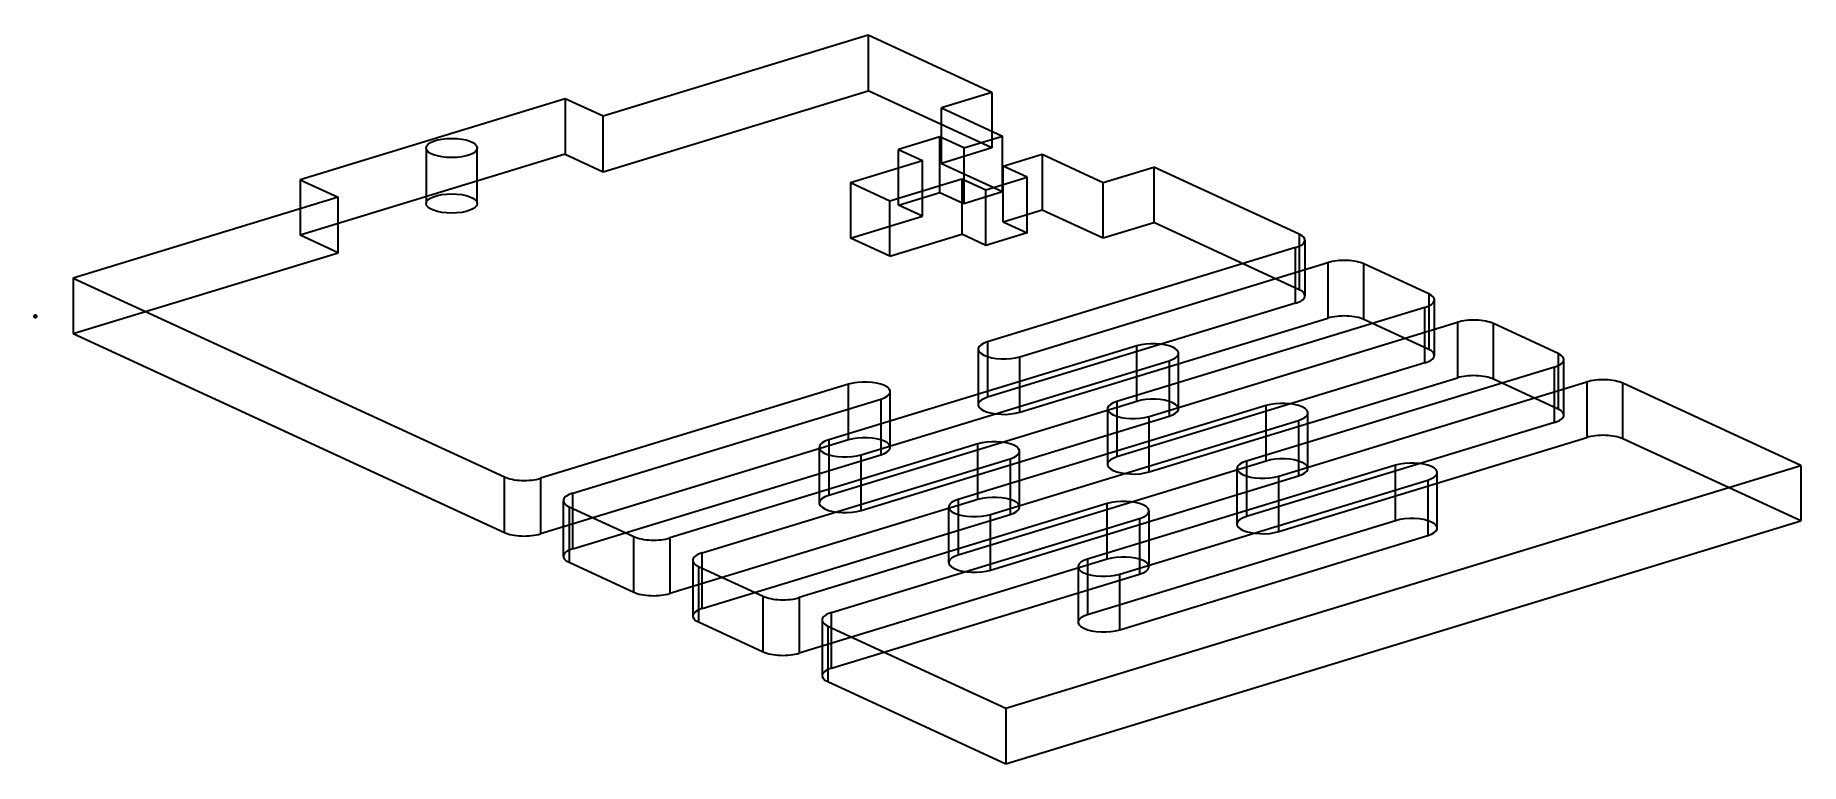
# Model space of a CAD drawing. Header units: inches. Extents: x 0 to 3.44, y -0.87 to 0.55.
import ezdxf

# ---------------------------------------------------------------- set-up
doc = ezdxf.new("R2010")
doc.units = ezdxf.units.IN
doc.header["$MEASUREMENT"] = 0
doc.layers.add('1', color=7, linetype='Continuous', true_color=0xffffff)
doc.layers.add('61', color=7, linetype='Continuous', true_color=0xffffff)

msp = doc.modelspace()

# ---------------------------------------------------------------- linework, layer by layer
at = {"layer": '1', "color": 252, "linetype": 'Continuous', "lineweight": 35}
for p, q in [((1.625062, 0.548318), (1.107992, 0.390337)), ((1.625062, 0.548318), (1.625062, 0.439876)), ((1.866819, 0.436797), (1.625062, 0.548318)), ((1.034139, 0.424404), (0.51707, 0.266423)), ((1.034139, 0.424404), (1.034139, 0.315962)), ((1.107992, 0.390337), (1.034139, 0.424404)), ((1.107992, 0.281895), (1.625062, 0.439876)), ((1.866819, 0.328355), (1.625062, 0.439876)), ((1.866819, 0.436797), (1.768317, 0.406702)), ((1.866819, 0.436797), (1.866819, 0.328355)), ((1.107992, 0.281895), (1.107992, 0.390337)), ((1.768317, 0.29826), (1.768317, 0.406702)), ((1.768317, 0.406702), (1.887617, 0.351669)), ((1.764898, 0.349993), (1.684235, 0.325348)), ((1.811608, 0.328446), (1.764898, 0.349993)), ((1.764898, 0.241551), (1.764898, 0.349993)), ((1.811608, 0.328446), (1.887617, 0.351669)), ((1.887617, 0.243227), (1.887617, 0.351669)), ((1.034139, 0.315962), (0.51707, 0.157981)), ((0.762531, 0.32838), (0.762531, 0.219938)), ((0.862531, 0.219938), (0.862531, 0.32838)), ((1.034139, 0.315962), (1.107992, 0.281895)), ((1.684235, 0.325348), (1.730945, 0.303801)), ((1.684235, 0.216906), (1.684235, 0.325348)), ((1.866819, 0.328355), (1.768317, 0.29826)), ((1.811608, 0.328446), (1.811608, 0.220004)), ((1.888617, 0.292922), (1.964626, 0.316146)), ((1.964626, 0.316146), (1.964626, 0.207704)), ((1.964626, 0.316146), (2.083926, 0.261113)), ((1.590561, 0.260909), (1.730945, 0.303801)), ((1.730945, 0.195359), (1.730945, 0.303801)), ((1.768317, 0.29826), (1.887617, 0.243227)), ((1.888617, 0.18448), (1.888617, 0.292922)), ((1.935327, 0.271375), (1.888617, 0.292922)), ((2.083926, 0.261113), (2.182428, 0.291209)), ((2.466477, 0.160179), (2.182428, 0.291209)), ((2.182428, 0.291209), (2.182428, 0.182767)), ((0.51707, 0.266423), (0.590922, 0.232356)), ((0.51707, 0.266423), (0.51707, 0.157981)), ((1.590561, 0.260909), (1.590561, 0.152467)), ((1.590561, 0.260909), (1.66757, 0.225386)), ((1.66757, 0.225386), (1.807954, 0.268277)), ((1.684235, 0.216906), (1.764898, 0.241551)), ((1.764898, 0.241551), (1.811608, 0.220004)), ((1.807954, 0.268277), (1.854664, 0.24673)), ((1.807954, 0.268277), (1.807954, 0.159835)), ((1.811608, 0.220004), (1.887617, 0.243227)), ((1.854664, 0.24673), (1.935327, 0.271375)), ((1.854664, 0.138288), (1.854664, 0.24673)), ((1.935327, 0.162933), (1.935327, 0.271375)), ((2.083926, 0.152671), (2.083926, 0.261113)), ((0.590922, 0.232356), (0.073853, 0.074374)), ((0.590922, 0.123913), (0.590922, 0.232356)), ((1.66757, 0.116943), (1.66757, 0.225386)), ((1.730945, 0.195359), (1.684235, 0.216906)), ((1.888617, 0.18448), (1.964626, 0.207704)), ((1.964626, 0.207704), (2.083926, 0.152671)), ((1.590561, 0.152467), (1.730945, 0.195359)), ((1.888617, 0.18448), (1.935327, 0.162933)), ((2.083926, 0.152671), (2.182428, 0.182767)), ((2.466477, 0.051737), (2.182428, 0.182767)), ((0.590922, 0.123913), (0.51707, 0.157981)), ((1.66757, 0.116943), (1.590561, 0.152467)), ((1.66757, 0.116943), (1.807954, 0.159835)), ((1.854664, 0.138288), (1.807954, 0.159835)), ((1.935327, 0.162933), (1.854664, 0.138288)), ((2.466477, 0.160179), (2.466477, 0.051737)), ((2.477697, 0.039888), (2.477697, 0.148331)), ((0.073853, -0.034068), (0.590922, 0.123913)), ((2.459258, 0.133772), (1.858164, -0.049881)), ((1.921286, -0.078999), (2.522379, 0.104654)), ((2.459258, 0.02533), (2.459258, 0.133772)), ((2.522379, 0.104654), (2.522379, -0.003788)), ((0.073853, 0.074374), (0.073853, -0.034068)), ((0.073853, 0.074374), (0.915268, -0.313764)), ((2.592721, -0.006498), (2.592721, 0.101944)), ((2.718964, 0.043708), (2.592721, 0.101944)), ((2.718964, 0.043708), (2.718964, -0.064734)), ((2.459258, 0.02533), (1.858164, -0.158323)), ((2.711745, 0.017301), (2.110652, -0.166352)), ((2.711745, -0.091141), (2.711745, 0.017301)), ((2.730184, -0.076582), (2.730184, 0.03186)), ((0.073853, -0.034068), (0.915268, -0.422206)), ((1.921286, -0.187441), (2.522379, -0.003788)), ((2.173774, -0.19547), (2.774867, -0.011817)), ((2.718964, -0.064734), (2.592721, -0.006498)), ((2.774867, -0.011817), (2.774867, -0.120259)), ((2.971452, -0.072762), (2.845208, -0.014527)), ((2.845208, -0.122969), (2.845208, -0.014527)), ((2.149224, -0.05776), (1.54813, -0.241413)), ((1.839725, -0.06444), (1.839725, -0.172882)), ((1.858164, -0.049881), (1.858164, -0.158323)), ((2.149224, -0.166202), (2.149224, -0.05776)), ((1.611252, -0.270531), (2.212346, -0.086878)), ((1.921286, -0.187441), (1.921286, -0.078999)), ((2.711745, -0.091141), (2.110652, -0.274794)), ((2.212346, -0.086878), (2.212346, -0.19532)), ((2.230785, -0.180761), (2.230785, -0.072319)), ((2.964233, -0.09917), (2.363139, -0.282823)), ((2.964233, -0.207612), (2.964233, -0.09917)), ((2.971452, -0.072762), (2.971452, -0.181204)), ((2.982672, -0.193053), (2.982672, -0.084611)), ((1.586702, -0.132822), (0.985609, -0.316475)), ((1.586702, -0.241264), (1.586702, -0.132822)), ((2.173774, -0.303912), (2.774867, -0.120259)), ((2.426261, -0.311941), (3.027355, -0.128288)), ((2.971452, -0.181204), (2.845208, -0.122969)), ((3.027355, -0.128288), (3.027355, -0.23673)), ((3.444866, -0.291145), (3.097696, -0.130998)), ((3.097696, -0.23944), (3.097696, -0.130998)), ((1.048731, -0.345592), (1.649824, -0.161939)), ((2.149224, -0.166202), (1.54813, -0.349855)), ((1.649824, -0.161939), (1.649824, -0.270381)), ((1.668263, -0.255822), (1.668263, -0.14738)), ((2.110652, -0.166352), (2.110652, -0.274794)), ((1.611252, -0.378973), (2.212346, -0.19532)), ((2.401711, -0.174231), (1.800618, -0.357884)), ((1.86374, -0.387002), (2.464833, -0.203349)), ((2.092213, -0.180911), (2.092213, -0.289353)), ((2.173774, -0.303912), (2.173774, -0.19547)), ((2.401711, -0.282673), (2.401711, -0.174231)), ((2.464833, -0.203349), (2.464833, -0.311791)), ((2.483272, -0.297232), (2.483272, -0.18879)), ((2.964233, -0.207612), (2.363139, -0.391265)), ((2.426261, -0.420383), (3.027355, -0.23673)), ((3.444866, -0.399587), (3.097696, -0.23944)), ((1.586702, -0.241264), (0.985609, -0.424917)), ((1.048731, -0.454034), (1.649824, -0.270381)), ((1.83919, -0.249292), (1.238096, -0.432945)), ((1.529691, -0.255972), (1.529691, -0.364414)), ((1.54813, -0.241413), (1.54813, -0.349855)), ((1.611252, -0.378973), (1.611252, -0.270531)), ((1.83919, -0.357734), (1.83919, -0.249292)), ((1.920751, -0.372293), (1.920751, -0.263851)), ((1.301218, -0.462063), (1.902312, -0.27841)), ((2.401711, -0.282673), (1.800618, -0.466326)), ((1.893657, -0.765089), (3.444866, -0.291145)), ((1.902312, -0.27841), (1.902312, -0.386852)), ((2.654199, -0.290702), (2.053105, -0.474355)), ((2.3447, -0.297382), (2.3447, -0.405824)), ((2.363139, -0.282823), (2.363139, -0.391265)), ((2.654199, -0.399144), (2.654199, -0.290702)), ((2.73576, -0.413703), (2.73576, -0.305261)), ((3.444866, -0.291145), (3.444866, -0.399587)), ((0.915268, -0.422206), (0.915268, -0.313764)), ((0.985609, -0.316475), (0.985609, -0.424917)), ((1.86374, -0.495444), (2.464833, -0.311791)), ((2.116227, -0.503473), (2.717321, -0.31982)), ((2.426261, -0.420383), (2.426261, -0.311941)), ((2.717321, -0.31982), (2.717321, -0.428262)), ((1.030292, -0.360151), (1.030292, -0.468593)), ((1.041511, -0.372), (1.041511, -0.480442)), ((1.041511, -0.372), (1.167755, -0.430235)), ((1.048731, -0.454034), (1.048731, -0.345592)), ((1.83919, -0.357734), (1.238096, -0.541387)), ((2.091678, -0.365763), (1.490584, -0.549416)), ((1.782179, -0.372443), (1.782179, -0.480885)), ((1.800618, -0.357884), (1.800618, -0.466326)), ((2.091678, -0.474205), (2.091678, -0.365763)), ((1.301218, -0.570505), (1.902312, -0.386852)), ((1.553706, -0.578534), (2.1548, -0.394881)), ((1.86374, -0.495444), (1.86374, -0.387002)), ((1.893657, -0.873531), (3.444866, -0.399587)), ((2.654199, -0.399144), (2.053105, -0.582797)), ((2.1548, -0.394881), (2.1548, -0.503323)), ((2.173239, -0.488764), (2.173239, -0.380322)), ((1.167755, -0.538677), (1.167755, -0.430235)), ((1.238096, -0.432945), (1.238096, -0.541387)), ((2.116227, -0.611915), (2.717321, -0.428262)), ((1.041511, -0.480442), (1.167755, -0.538677)), ((1.282779, -0.476622), (1.282779, -0.585064)), ((1.301218, -0.570505), (1.301218, -0.462063)), ((2.091678, -0.474205), (1.490584, -0.657858)), ((2.053105, -0.474355), (2.053105, -0.582797)), ((1.293999, -0.488471), (1.420243, -0.546706)), ((1.293999, -0.488471), (1.293999, -0.596913)), ((1.553706, -0.686976), (2.1548, -0.503323)), ((2.034666, -0.488914), (2.034666, -0.597356)), ((2.116227, -0.611915), (2.116227, -0.503473)), ((1.420243, -0.655148), (1.420243, -0.546706)), ((1.490584, -0.549416), (1.490584, -0.657858)), ((1.553706, -0.686976), (1.553706, -0.578534)), ((1.293999, -0.596913), (1.420243, -0.655148)), ((1.535267, -0.593093), (1.535267, -0.701535)), ((1.546487, -0.604941), (1.893657, -0.765089)), ((1.546487, -0.604941), (1.546487, -0.713383)), ((1.546487, -0.713383), (1.893657, -0.873531)), ((1.893657, -0.765089), (1.893657, -0.873531))]:
    msp.add_line(p, q, dxfattribs=at)
for centre in [(0.812531, 0.32838), (0.812531, 0.219938)]:
    msp.add_ellipse(centre, major_axis=(-0.05, 0), ratio=0.375419, dxfattribs=at)
for centre, major_axis, start_param, end_param in [((2.427697, 0.148331), (-0.05, 0), 2.25392029, 3.82471661), ((2.55394, 0.090095), (-0.05, 0), 3.82471661, 5.39551294), ((2.427697, 0.039888), (0.05, 0), 5.39551294, 6.96630927), ((2.680184, 0.03186), (-0.05, 0), 2.25392029, 3.82471661), ((2.55394, -0.018347), (0.05, 0), 0.68312396, 2.25392029), ((2.806428, -0.026376), (-0.05, 0), 3.82471661, 5.39551294), ((1.889725, -0.06444), (0.05, 0), 2.25392029, 5.39551294), ((2.180785, -0.072319), (0.05, 0), 5.39551294, 8.53710559), ((2.680184, -0.076582), (0.05, 0), 5.39551294, 6.96630927), ((2.932672, -0.084611), (-0.05, 0), 2.25392029, 3.82471661), ((1.618263, -0.14738), (0.05, 0), 5.39551294, 8.53710559), ((2.806428, -0.134818), (0.05, 0), 0.68312396, 2.25392029), ((3.058916, -0.142846), (-0.05, 0), 3.82471661, 5.39551294), ((1.889725, -0.172882), (-0.05, 0), 5.39551294, 8.53710559), ((2.142213, -0.180911), (0.05, 0), 2.25392029, 5.39551294), ((2.180785, -0.180761), (-0.05, 0), 2.25392029, 5.39551294), ((2.433272, -0.18879), (0.05, 0), 5.39551294, 8.53710559), ((2.932672, -0.193053), (0.05, 0), 5.39551294, 6.96630927), ((1.618263, -0.255822), (-0.05, 0), 2.25392029, 5.39551294), ((3.058916, -0.251288), (0.05, 0), 0.68312396, 2.25392029), ((1.579691, -0.255972), (0.05, 0), 2.25392029, 5.39551294), ((1.870751, -0.263851), (0.05, 0), 5.39551294, 8.53710559), ((2.142213, -0.289353), (-0.05, 0), 5.39551294, 8.53710559), ((2.3947, -0.297382), (0.05, 0), 2.25392029, 5.39551294), ((2.433272, -0.297232), (-0.05, 0), 2.25392029, 5.39551294), ((2.68576, -0.305261), (0.05, 0), 5.39551294, 8.53710559), ((0.954048, -0.301916), (-0.05, 0), 0.68312396, 2.25392029), ((1.080292, -0.360151), (-0.05, 0), 5.39551294, 6.96630927), ((1.579691, -0.364414), (-0.05, 0), 5.39551294, 8.53710559), ((1.832179, -0.372443), (0.05, 0), 2.25392029, 5.39551294), ((1.870751, -0.372293), (-0.05, 0), 2.25392029, 5.39551294), ((2.123239, -0.380322), (0.05, 0), 5.39551294, 8.53710559), ((2.3947, -0.405824), (-0.05, 0), 5.39551294, 8.53710559), ((2.68576, -0.413703), (-0.05, 0), 2.25392029, 5.39551294), ((0.954048, -0.410358), (0.05, 0), 3.82471661, 5.39551294), ((1.206535, -0.418387), (-0.05, 0), 0.68312396, 2.25392029), ((1.080292, -0.468593), (0.05, 0), 2.25392029, 3.82471661), ((1.332779, -0.476622), (-0.05, 0), 5.39551294, 6.96630927), ((1.832179, -0.480885), (-0.05, 0), 5.39551294, 8.53710559), ((2.084666, -0.488914), (0.05, 0), 2.25392029, 5.39551294), ((2.123239, -0.488764), (-0.05, 0), 2.25392029, 5.39551294), ((1.206535, -0.526829), (0.05, 0), 3.82471661, 5.39551294), ((1.459023, -0.534857), (-0.05, 0), 0.68312396, 2.25392029), ((1.332779, -0.585064), (0.05, 0), 2.25392029, 3.82471661), ((1.585267, -0.593093), (-0.05, 0), 5.39551294, 6.96630927), ((2.084666, -0.597356), (-0.05, 0), 5.39551294, 8.53710559), ((1.459023, -0.643299), (0.05, 0), 3.82471661, 5.39551294), ((1.585267, -0.701535), (0.05, 0), 2.25392029, 3.82471661)]:
    msp.add_ellipse(centre, major_axis=major_axis, ratio=0.375419, start_param=start_param, end_param=end_param, dxfattribs=at)
at = {"layer": '61', "color": 23, "linetype": 'Continuous', "lineweight": 70}
msp.add_point((0, 0), dxfattribs=at)

doc.saveas('drawing.dxf')
